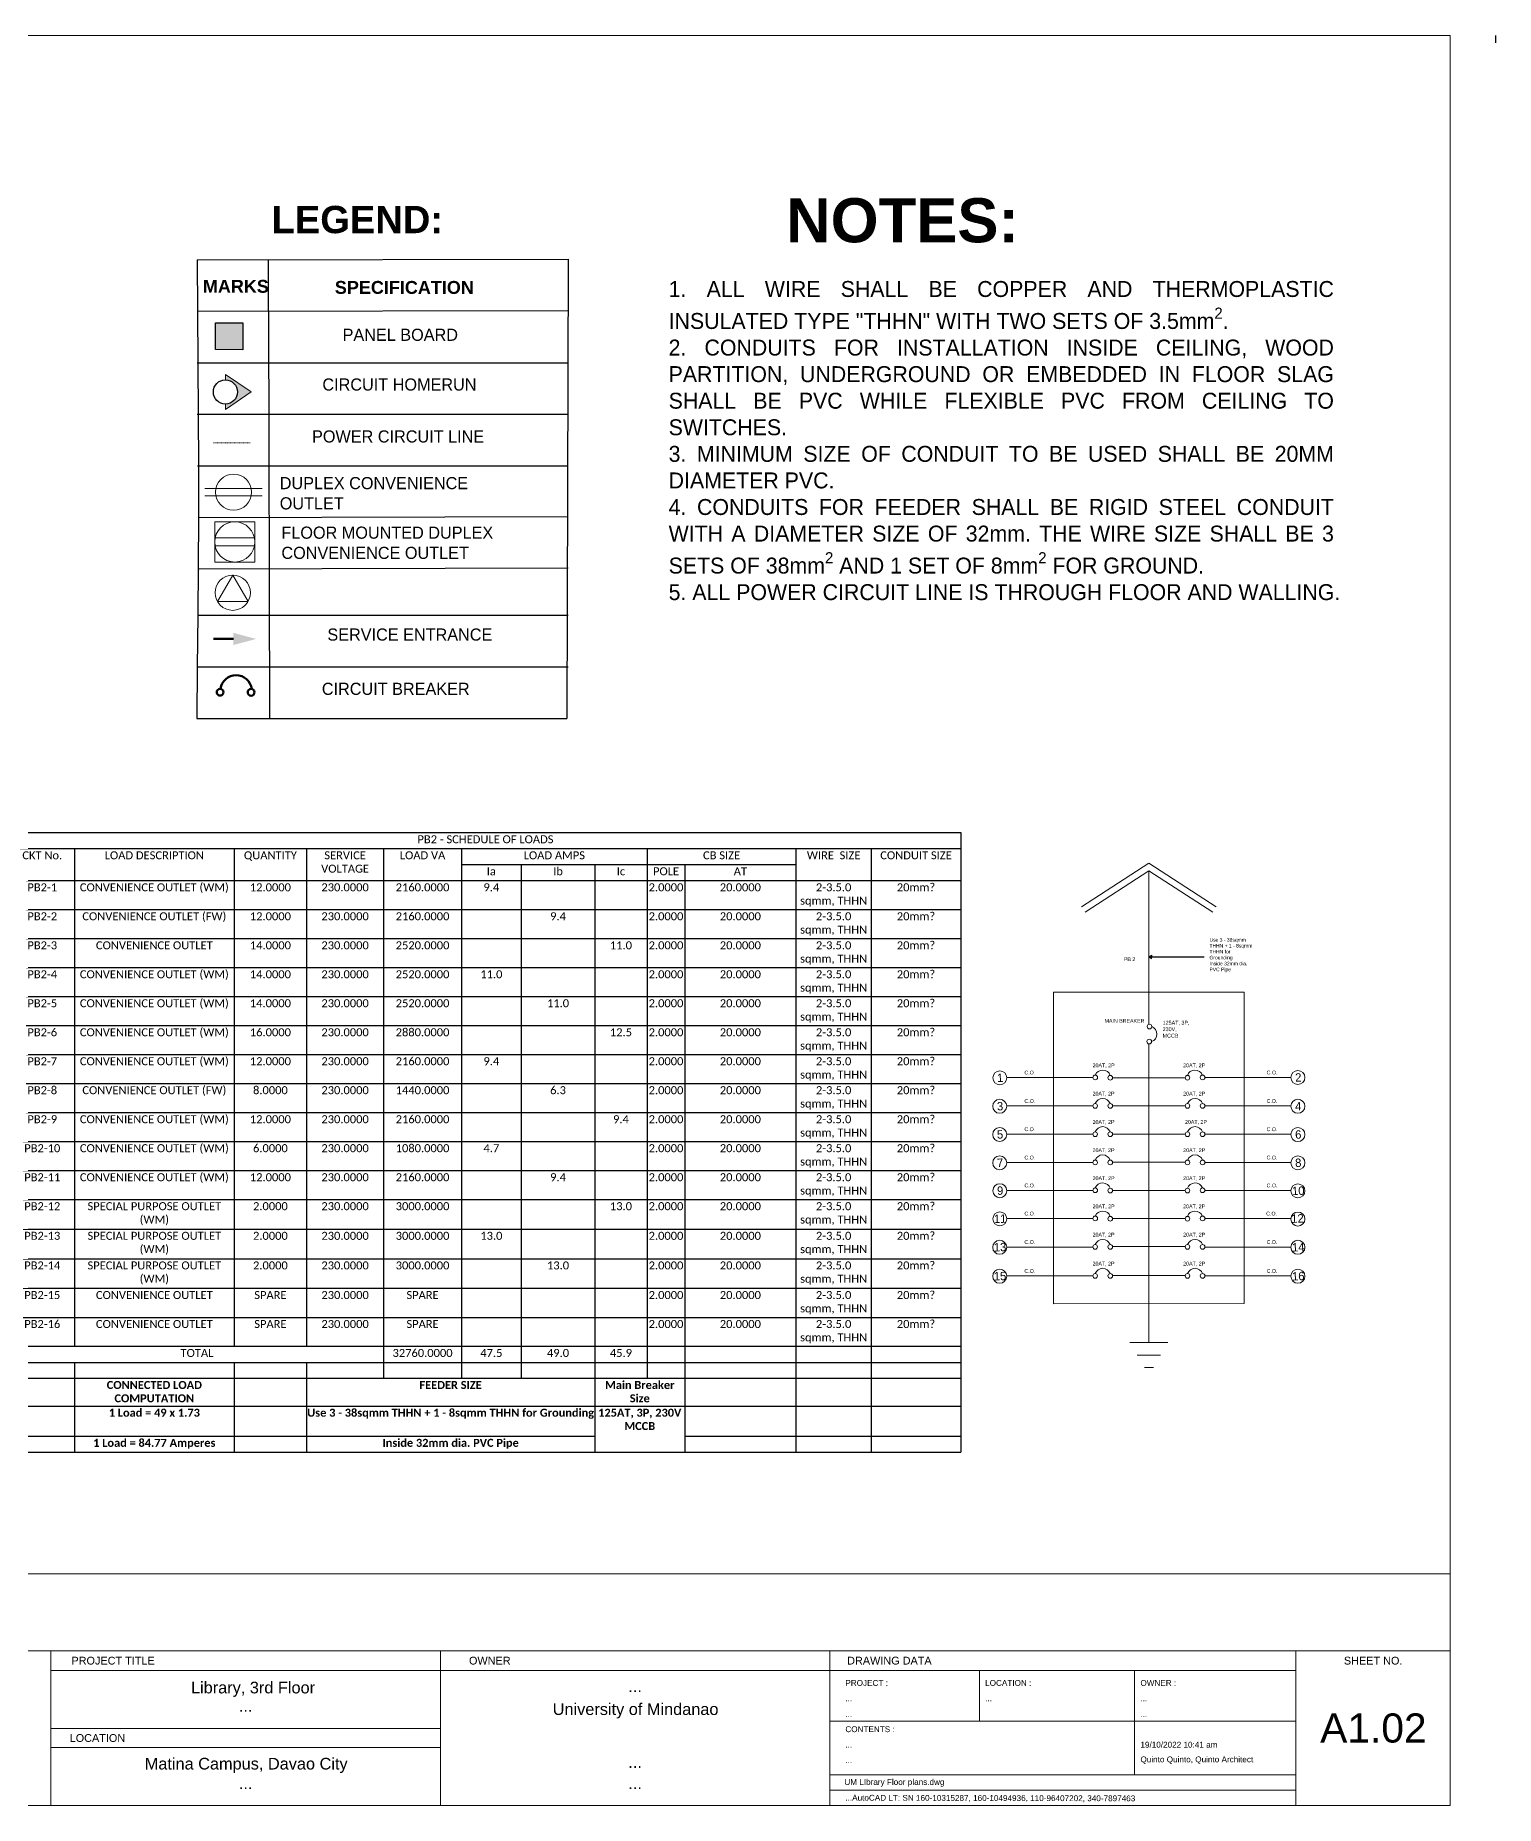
# Model space of a CAD drawing. Header units: inches. Extents: x -2 to 2474, y 1 to 287.
# Drawn here: x 713.9 to 939.7, y 1.3 to 275.1 of the extents above; entities that cross this region are included whole.
import ezdxf

# ---------------------------------------------------------------- set-up
doc = ezdxf.new("R2010")
doc.units = ezdxf.units.IN
doc.header["$MEASUREMENT"] = 0
doc.linetypes.add('AI9-LType1', pattern=[0.879429, 0.586286, -0.293143])
doc.linetypes.add('HIDDEN2', pattern=[4.7625, 3.175, -1.5875])
for name, color, linetype in [('ACU', 6, 'Continuous'), ('OUTLETS', 4, 'Continuous'), ('PDF3_Text', 7, 'Continuous'), ('PDF_0', 7, 'Continuous'), ('PDF_BORDER', 7, 'Continuous'), ('PDF_Text', 7, 'Continuous'), ('POWER LINE', 1, 'Continuous')]:
    doc.layers.add(name, color=color, linetype=linetype)
doc.layers.add('DLX_LUM', color=7, linetype='Continuous', true_color=0xffd400)
doc.styles.add('PDF Arial', font='arial.ttf')
doc.styles.add('PDF ArialMT', font='arial.ttf')
doc.styles.add('PDF Swis721 BdOul BT', font='swissbo.ttf')

# ---------------------------------------------------------------- blocks, each defined once
blk = doc.blocks.new('*T37')
at = {"color": 0, "linetype": 'ByBlock', "lineweight": -2, "transparency": 16777216}
for p, q in [((0, 0), (147, 0)), ((0, 0), (0, -95.84)), ((147, 0), (147, -95.84)), ((0, -2.47), (147, -2.47)), ((9.93, -2.47), (9.93, -79.45)), ((34.65, -2.47), (34.65, -79.45)), ((45.82, -2.47), (45.82, -79.45)), ((57.75, -2.47), (57.75, -84.4)), ((69.78, -2.47), (69.78, -84.4)), ((98.51, -2.47), (98.51, -84.4)), ((121.52, -2.47), (121.52, -95.84)), ((133.16, -2.47), (133.16, -95.84)), ((69.78, -4.95), (121.52, -4.95)), ((79.04, -4.95), (79.04, -84.4)), ((90.4, -4.95), (90.4, -95.84)), ((104.33, -4.95), (104.33, -95.84)), ((0, -7.42), (147, -7.42)), ((0, -11.91), (147, -11.91)), ((0, -16.39), (147, -16.39)), ((0, -20.88), (147, -20.88)), ((0, -25.36), (147, -25.36)), ((0, -29.84), (147, -29.84)), ((0, -34.33), (147, -34.33)), ((0, -38.81), (147, -38.81)), ((0, -43.3), (147, -43.3)), ((0, -47.78), (147, -47.78)), ((0, -52.26), (147, -52.26)), ((0, -56.75), (147, -56.75)), ((0, -61.33), (147, -61.33)), ((0, -65.9), (147, -65.9)), ((0, -70.48), (147, -70.48)), ((0, -74.97), (147, -74.97)), ((0, -79.45), (147, -79.45)), ((0, -81.93), (147, -81.93)), ((9.93, -81.93), (9.93, -95.84)), ((34.65, -81.93), (34.65, -95.84)), ((45.82, -81.93), (45.82, -95.84)), ((0, -84.4), (147, -84.4)), ((0, -88.69), (147, -88.69)), ((0, -93.34), (90.4, -93.34)), ((104.33, -93.34), (147, -93.34)), ((0, -95.84), (147, -95.84))]:
    blk.add_line(p, q, dxfattribs=at)
at = {"color": 0, "transparency": 16777216, "char_height": 1.2375, "attachment_point": 2}
for s, insert, width in [('{\\fCalibri|b0|i0|c0;\\c0;PB2 - SCHEDULE OF LOADS', (73.5, -0.41), 146.1797), ('{\\fCalibri|b0|i0|c0;\\c0;CKT No.', (4.96, -2.89), 9.1016), ('{\\fCalibri|b0|i0|c0;\\c0;LOAD DESCRIPTION', (22.29, -2.89), 23.9018), ('{\\fCalibri|b0|i0|c0;\\c0;QUANTITY', (40.24, -2.89), 10.3429), ('{\\fCalibri|b0|i0|c0;\\c0;SERVICE VOLTAGE', (51.79, -2.89), 11.1068), ('{\\fCalibri|b0|i0|c0;\\c0;LOAD VA', (63.77, -2.89), 11.2023), ('{\\fCalibri|b0|i0|c0;\\c0;Ia', (74.41, -5.36), 8.4332), ('{\\fCalibri|b0|i0|c0;\\c0;LOAD AMPS', (84.15, -2.89), 27.9045), ('{\\fCalibri|b0|i0|c0;\\c0;Ib', (84.72, -5.36), 10.5339), ('{\\fCalibri|b0|i0|c0;\\c0;Ic', (94.45, -5.36), 7.2874), ('{\\fCalibri|b0|i0|c0;\\c0;POLE ', (101.42, -5.36), 4.9958), ('{\\fCalibri|b0|i0|c0;\\c0;CB SIZE', (110.01, -2.89), 22.1831), ('{\\fCalibri|b0|i0|c0;\\c0;AT', (112.92, -5.36), 16.3623), ('{\\fCalibri|b0|i0|c0;\\c0;WIRE  SIZE', (127.34, -2.89), 10.8203), ('{\\fCalibri|b0|i0|c0;\\c0;CONDUIT SIZE', (140.08, -2.89), 13.0165), ('{\\fCalibri|b0|i0|c0;\\c0;PB2-1', (4.96, -7.84), 9.1016), ('{\\fCalibri|b0|i0|c0;\\c0;CONVENIENCE OUTLET (WM)', (22.29, -7.84), 23.9018), ('{\\fCalibri|b0|i0|c0;\\c0;12.0000', (40.24, -7.84), 10.3429), ('{\\fCalibri|b0|i0|c0;\\c0;230.0000', (51.79, -7.84), 11.1068), ('{\\fCalibri|b0|i0|c0;\\c0;2160.0000', (63.77, -7.84), 11.2023), ('{\\fCalibri|b0|i0|c0;\\c0;9.4', (74.41, -7.84), 8.4332), ('{\\fCalibri|b0|i0|c0;\\c0;', (84.72, -7.84), 10.5339), ('{\\fCalibri|b0|i0|c0;\\c0;', (94.45, -7.84), 7.2874), ('{\\fCalibri|b0|i0|c0;\\c0;2.0000', (101.42, -7.84), 4.9958), ('{\\fCalibri|b0|i0|c0;\\c0;20.0000', (112.92, -7.84), 16.3623), ('{\\fCalibri|b0|i0|c0;\\c0;2-3.5.0 sqmm, THHN ', (127.34, -7.84), 10.8203), ('{\\fCalibri|b0|i0|c0;\\c0;20mm?', (140.08, -7.84), 13.0165), ('{\\fCalibri|b0|i0|c0;\\c0;PB2-2', (4.96, -12.32), 9.1016), ('{\\fCalibri|b0|i0|c0;\\c0;CONVENIENCE OUTLET (FW)', (22.29, -12.32), 23.9018), ('{\\fCalibri|b0|i0|c0;\\c0;12.0000', (40.24, -12.32), 10.3429), ('{\\fCalibri|b0|i0|c0;\\c0;230.0000', (51.79, -12.32), 11.1068), ('{\\fCalibri|b0|i0|c0;\\c0;2160.0000', (63.77, -12.32), 11.2023), ('{\\fCalibri|b0|i0|c0;\\c0;9.4', (84.72, -12.32), 10.5339), ('{\\fCalibri|b0|i0|c0;\\c0;', (94.45, -12.32), 7.2874), ('{\\fCalibri|b0|i0|c0;\\c0;2.0000', (101.42, -12.32), 4.9958), ('{\\fCalibri|b0|i0|c0;\\c0;20.0000', (112.92, -12.32), 16.3623), ('{\\fCalibri|b0|i0|c0;\\c0;2-3.5.0 sqmm, THHN ', (127.34, -12.32), 10.8203), ('{\\fCalibri|b0|i0|c0;\\c0;20mm?', (140.08, -12.32), 13.0165), ('{\\fCalibri|b0|i0|c0;\\c0;PB2-3', (4.96, -16.81), 9.1016), ('{\\fCalibri|b0|i0|c0;\\c0;CONVENIENCE OUTLET ', (22.29, -16.81), 23.9018), ('{\\fCalibri|b0|i0|c0;\\c0;14.0000', (40.24, -16.81), 10.3429), ('{\\fCalibri|b0|i0|c0;\\c0;230.0000', (51.79, -16.81), 11.1068), ('{\\fCalibri|b0|i0|c0;\\c0;2520.0000', (63.77, -16.81), 11.2023), ('{\\fCalibri|b0|i0|c0;\\c0;', (84.72, -16.81), 10.5339), ('{\\fCalibri|b0|i0|c0;\\c0;11.0', (94.45, -16.81), 7.2874), ('{\\fCalibri|b0|i0|c0;\\c0;2.0000', (101.42, -16.81), 4.9958), ('{\\fCalibri|b0|i0|c0;\\c0;20.0000', (112.92, -16.81), 16.3623), ('{\\fCalibri|b0|i0|c0;\\c0;2-3.5.0 sqmm, THHN ', (127.34, -16.81), 10.8203), ('{\\fCalibri|b0|i0|c0;\\c0;20mm?', (140.08, -16.81), 13.0165), ('{\\fCalibri|b0|i0|c0;\\c0;PB2-4', (4.96, -21.29), 9.1016), ('{\\fCalibri|b0|i0|c0;\\c0;CONVENIENCE OUTLET (WM)', (22.29, -21.29), 23.9018), ('{\\fCalibri|b0|i0|c0;\\c0;14.0000', (40.24, -21.29), 10.3429), ('{\\fCalibri|b0|i0|c0;\\c0;230.0000', (51.79, -21.29), 11.1068), ('{\\fCalibri|b0|i0|c0;\\c0;2520.0000', (63.77, -21.29), 11.2023), ('{\\fCalibri|b0|i0|c0;\\c0;11.0', (74.41, -21.29), 8.4332), ('{\\fCalibri|b0|i0|c0;\\c0;', (84.72, -21.29), 10.5339), ('{\\fCalibri|b0|i0|c0;\\c0;', (94.45, -21.29), 7.2874), ('{\\fCalibri|b0|i0|c0;\\c0;2.0000', (101.42, -21.29), 4.9958), ('{\\fCalibri|b0|i0|c0;\\c0;20.0000', (112.92, -21.29), 16.3623), ('{\\fCalibri|b0|i0|c0;\\c0;2-3.5.0 sqmm, THHN ', (127.34, -21.29), 10.8203), ('{\\fCalibri|b0|i0|c0;\\c0;20mm?', (140.08, -21.29), 13.0165), ('{\\fCalibri|b0|i0|c0;\\c0;PB2-5', (4.96, -25.77), 9.1016), ('{\\fCalibri|b0|i0|c0;\\c0;CONVENIENCE OUTLET (WM)', (22.29, -25.77), 23.9018), ('{\\fCalibri|b0|i0|c0;\\c0;14.0000', (40.24, -25.77), 10.3429), ('{\\fCalibri|b0|i0|c0;\\c0;230.0000', (51.79, -25.77), 11.1068), ('{\\fCalibri|b0|i0|c0;\\c0;2520.0000', (63.77, -25.77), 11.2023), ('{\\fCalibri|b0|i0|c0;\\c0;11.0', (84.72, -25.77), 10.5339), ('{\\fCalibri|b0|i0|c0;\\c0;', (94.45, -25.77), 7.2874), ('{\\fCalibri|b0|i0|c0;\\c0;2.0000', (101.42, -25.77), 4.9958), ('{\\fCalibri|b0|i0|c0;\\c0;20.0000', (112.92, -25.77), 16.3623), ('{\\fCalibri|b0|i0|c0;\\c0;2-3.5.0 sqmm, THHN ', (127.34, -25.77), 10.8203), ('{\\fCalibri|b0|i0|c0;\\c0;20mm?', (140.08, -25.77), 13.0165), ('{\\fCalibri|b0|i0|c0;\\c0;CONVENIENCE OUTLET (WM)', (22.29, -30.26), 23.9018), ('{\\fCalibri|b0|i0|c0;\\c0;PB2-6', (4.96, -30.26), 9.1016), ('{\\fCalibri|b0|i0|c0;\\c0;16.0000', (40.24, -30.26), 10.3429), ('{\\fCalibri|b0|i0|c0;\\c0;230.0000', (51.79, -30.26), 11.1068), ('{\\fCalibri|b0|i0|c0;\\c0;2880.0000', (63.77, -30.26), 11.2023), ('{\\fCalibri|b0|i0|c0;\\c0;', (74.41, -30.26), 8.4332), ('{\\fCalibri|b0|i0|c0;\\c0;12.5', (94.45, -30.26), 7.2874), ('{\\fCalibri|b0|i0|c0;\\c0;2.0000', (101.42, -30.26), 4.9958), ('{\\fCalibri|b0|i0|c0;\\c0;20.0000', (112.92, -30.26), 16.3623), ('{\\fCalibri|b0|i0|c0;\\c0;2-3.5.0 sqmm, THHN ', (127.34, -30.26), 10.8203), ('{\\fCalibri|b0|i0|c0;\\c0;20mm?', (140.08, -30.26), 13.0165), ('{\\fCalibri|b0|i0|c0;\\c0;PB2-7', (4.96, -34.74), 9.1016), ('{\\fCalibri|b0|i0|c0;\\c0;CONVENIENCE OUTLET (WM)', (22.29, -34.74), 23.9018), ('{\\fCalibri|b0|i0|c0;\\c0;12.0000', (40.24, -34.74), 10.3429), ('{\\fCalibri|b0|i0|c0;\\c0;230.0000', (51.79, -34.74), 11.1068), ('{\\fCalibri|b0|i0|c0;\\c0;2160.0000', (63.77, -34.74), 11.2023), ('{\\fCalibri|b0|i0|c0;\\c0;9.4', (74.41, -34.74), 8.4332), ('{\\fCalibri|b0|i0|c0;\\c0;', (94.45, -34.74), 7.2874), ('{\\fCalibri|b0|i0|c0;\\c0;2.0000', (101.42, -34.74), 4.9958), ('{\\fCalibri|b0|i0|c0;\\c0;20.0000', (112.92, -34.74), 16.3623), ('{\\fCalibri|b0|i0|c0;\\c0;2-3.5.0 sqmm, THHN ', (127.34, -34.74), 10.8203), ('{\\fCalibri|b0|i0|c0;\\c0;20mm?', (140.08, -34.74), 13.0165), ('{\\fCalibri|b0|i0|c0;\\c0;PB2-8', (4.96, -39.22), 9.1016), ('{\\fCalibri|b0|i0|c0;\\c0;CONVENIENCE OUTLET (FW)', (22.29, -39.22), 23.9018), ('{\\fCalibri|b0|i0|c0;\\c0;8.0000', (40.24, -39.22), 10.3429), ('{\\fCalibri|b0|i0|c0;\\c0;230.0000', (51.79, -39.22), 11.1068), ('{\\fCalibri|b0|i0|c0;\\c0;1440.0000', (63.77, -39.22), 11.2023), ('{\\fCalibri|b0|i0|c0;\\c0;', (74.41, -39.22), 8.4332), ('{\\fCalibri|b0|i0|c0;\\c0;6.3', (84.72, -39.22), 10.5339), ('{\\fCalibri|b0|i0|c0;\\c0;', (94.45, -39.22), 7.2874), ('{\\fCalibri|b0|i0|c0;\\c0;2.0000', (101.42, -39.22), 4.9958), ('{\\fCalibri|b0|i0|c0;\\c0;20.0000', (112.92, -39.22), 16.3623), ('{\\fCalibri|b0|i0|c0;\\c0;2-3.5.0 sqmm, THHN ', (127.34, -39.22), 10.8203), ('{\\fCalibri|b0|i0|c0;\\c0;20mm?', (140.08, -39.22), 13.0165), ('{\\fCalibri|b0|i0|c0;\\c0;PB2-9', (4.96, -43.71), 9.1016), ('{\\fCalibri|b0|i0|c0;\\c0;CONVENIENCE OUTLET (WM)', (22.29, -43.71), 23.9018), ('{\\fCalibri|b0|i0|c0;\\c0;12.0000', (40.24, -43.71), 10.3429), ('{\\fCalibri|b0|i0|c0;\\c0;230.0000', (51.79, -43.71), 11.1068), ('{\\fCalibri|b0|i0|c0;\\c0;2160.0000', (63.77, -43.71), 11.2023), ('{\\fCalibri|b0|i0|c0;\\c0;', (74.41, -43.71), 8.4332), ('{\\fCalibri|b0|i0|c0;\\c0;9.4', (94.45, -43.71), 7.2874), ('{\\fCalibri|b0|i0|c0;\\c0;2.0000', (101.42, -43.71), 4.9958), ('{\\fCalibri|b0|i0|c0;\\c0;20.0000', (112.92, -43.71), 16.3623), ('{\\fCalibri|b0|i0|c0;\\c0;2-3.5.0 sqmm, THHN ', (127.34, -43.71), 10.8203), ('{\\fCalibri|b0|i0|c0;\\c0;20mm?', (140.08, -43.71), 13.0165), ('{\\fCalibri|b0|i0|c0;\\c0;PB2-10', (4.96, -48.19), 9.1016), ('{\\fCalibri|b0|i0|c0;\\c0;CONVENIENCE OUTLET (WM)', (22.29, -48.19), 23.9018), ('{\\fCalibri|b0|i0|c0;\\c0;6.0000', (40.24, -48.19), 10.3429), ('{\\fCalibri|b0|i0|c0;\\c0;230.0000', (51.79, -48.19), 11.1068), ('{\\fCalibri|b0|i0|c0;\\c0;1080.0000', (63.77, -48.19), 11.2023), ('{\\fCalibri|b0|i0|c0;\\c0;4.7', (74.41, -48.19), 8.4332), ('{\\fCalibri|b0|i0|c0;\\c0;', (94.45, -48.19), 7.2874), ('{\\fCalibri|b0|i0|c0;\\c0;2.0000', (101.42, -48.19), 4.9958), ('{\\fCalibri|b0|i0|c0;\\c0;20.0000', (112.92, -48.19), 16.3623), ('{\\fCalibri|b0|i0|c0;\\c0;2-3.5.0 sqmm, THHN ', (127.34, -48.19), 10.8203), ('{\\fCalibri|b0|i0|c0;\\c0;20mm?', (140.08, -48.19), 13.0165), ('{\\fCalibri|b0|i0|c0;\\c0;PB2-11', (4.96, -52.68), 9.1016), ('{\\fCalibri|b0|i0|c0;\\c0;CONVENIENCE OUTLET (WM)', (22.29, -52.68), 23.9018), ('{\\fCalibri|b0|i0|c0;\\c0;12.0000', (40.24, -52.68), 10.3429), ('{\\fCalibri|b0|i0|c0;\\c0;230.0000', (51.79, -52.68), 11.1068), ('{\\fCalibri|b0|i0|c0;\\c0;2160.0000', (63.77, -52.68), 11.2023), ('{\\fCalibri|b0|i0|c0;\\c0;', (74.41, -52.68), 8.4332), ('{\\fCalibri|b0|i0|c0;\\c0;9.4', (84.72, -52.68), 10.5339), ('{\\fCalibri|b0|i0|c0;\\c0;', (94.45, -52.68), 7.2874), ('{\\fCalibri|b0|i0|c0;\\c0;2.0000', (101.42, -52.68), 4.9958), ('{\\fCalibri|b0|i0|c0;\\c0;20.0000', (112.92, -52.68), 16.3623), ('{\\fCalibri|b0|i0|c0;\\c0;2-3.5.0 sqmm, THHN ', (127.34, -52.68), 10.8203), ('{\\fCalibri|b0|i0|c0;\\c0;20mm?', (140.08, -52.68), 13.0165), ('{\\fCalibri|b0|i0|c0;\\c0;PB2-12', (4.96, -57.16), 9.1016), ('{\\fCalibri|b0|i0|c0;\\c0;SPECIAL PURPOSE OUTLET (WM)', (22.29, -57.16), 23.9018), ('{\\fCalibri|b0|i0|c0;\\c0;2.0000', (40.24, -57.16), 10.3429), ('{\\fCalibri|b0|i0|c0;\\c0;230.0000', (51.79, -57.16), 11.1068), ('{\\fCalibri|b0|i0|c0;\\c0;3000.0000', (63.77, -57.16), 11.2023), ('{\\fCalibri|b0|i0|c0;\\c0;', (74.41, -57.16), 8.4332), ('{\\fCalibri|b0|i0|c0;\\c0;', (84.72, -57.16), 10.5339), ('{\\fCalibri|b0|i0|c0;\\c0;13.0', (94.45, -57.16), 7.2874), ('{\\fCalibri|b0|i0|c0;\\c0;2.0000', (101.42, -57.16), 4.9958), ('{\\fCalibri|b0|i0|c0;\\c0;20.0000', (112.92, -57.16), 16.3623), ('{\\fCalibri|b0|i0|c0;\\c0;2-3.5.0 sqmm, THHN ', (127.34, -57.16), 10.8203), ('{\\fCalibri|b0|i0|c0;\\c0;20mm?', (140.08, -57.16), 13.0165), ('{\\fCalibri|b0|i0|c0;\\c0;PB2-13', (4.96, -61.74), 9.1016), ('{\\fCalibri|b0|i0|c0;\\c0;SPECIAL PURPOSE OUTLET (WM)', (22.29, -61.74), 23.9018), ('{\\fCalibri|b0|i0|c0;\\c0;2.0000', (40.24, -61.74), 10.3429), ('{\\fCalibri|b0|i0|c0;\\c0;230.0000', (51.79, -61.74), 11.1068), ('{\\fCalibri|b0|i0|c0;\\c0;3000.0000', (63.77, -61.74), 11.2023), ('{\\fCalibri|b0|i0|c0;\\c0;13.0', (74.41, -61.74), 8.4332), ('{\\fCalibri|b0|i0|c0;\\c0;', (84.72, -61.74), 10.5339), ('{\\fCalibri|b0|i0|c0;\\c0;2.0000', (101.42, -61.74), 4.9958), ('{\\fCalibri|b0|i0|c0;\\c0;20.0000', (112.92, -61.74), 16.3623), ('{\\fCalibri|b0|i0|c0;\\c0;2-3.5.0 sqmm, THHN ', (127.34, -61.74), 10.8203), ('{\\fCalibri|b0|i0|c0;\\c0;20mm?', (140.08, -61.74), 13.0165), ('{\\fCalibri|b0|i0|c0;\\c0;PB2-14', (4.96, -66.32), 9.1016), ('{\\fCalibri|b0|i0|c0;\\c0;SPECIAL PURPOSE OUTLET (WM)', (22.29, -66.32), 23.9018), ('{\\fCalibri|b0|i0|c0;\\c0;2.0000', (40.24, -66.32), 10.3429), ('{\\fCalibri|b0|i0|c0;\\c0;230.0000', (51.79, -66.32), 11.1068), ('{\\fCalibri|b0|i0|c0;\\c0;3000.0000', (63.77, -66.32), 11.2023), ('{\\fCalibri|b0|i0|c0;\\c0;', (74.41, -66.32), 8.4332), ('{\\fCalibri|b0|i0|c0;\\c0;13.0', (84.72, -66.32), 10.5339), ('{\\fCalibri|b0|i0|c0;\\c0;2.0000', (101.42, -66.32), 4.9958), ('{\\fCalibri|b0|i0|c0;\\c0;20.0000', (112.92, -66.32), 16.3623), ('{\\fCalibri|b0|i0|c0;\\c0;2-3.5.0 sqmm, THHN ', (127.34, -66.32), 10.8203), ('{\\fCalibri|b0|i0|c0;\\c0;20mm?', (140.08, -66.32), 13.0165), ('{\\fCalibri|b0|i0|c0;\\c0;PB2-15', (4.96, -70.9), 9.1016), ('{\\fCalibri|b0|i0|c0;\\c0;CONVENIENCE OUTLET', (22.29, -70.9), 23.9018), ('{\\fCalibri|b0|i0|c0;\\c0;SPARE', (40.24, -70.9), 10.3429), ('{\\fCalibri|b0|i0|c0;\\c0;230.0000', (51.79, -70.9), 11.1068), ('{\\fCalibri|b0|i0|c0;\\c0;SPARE', (63.77, -70.9), 11.2023), ('{\\fCalibri|b0|i0|c0;\\c0;', (74.41, -70.9), 8.4332), ('{\\fCalibri|b0|i0|c0;\\c0;', (84.72, -70.9), 10.5339), ('{\\fCalibri|b0|i0|c0;\\c0;', (94.45, -70.9), 7.2874), ('{\\fCalibri|b0|i0|c0;\\c0;2.0000', (101.42, -70.9), 4.9958), ('{\\fCalibri|b0|i0|c0;\\c0;20.0000', (112.92, -70.9), 16.3623), ('{\\fCalibri|b0|i0|c0;\\c0;2-3.5.0 sqmm, THHN ', (127.34, -70.9), 10.8203), ('{\\fCalibri|b0|i0|c0;\\c0;20mm?', (140.08, -70.9), 13.0165), ('{\\fCalibri|b0|i0|c0;\\c0;PB2-16', (4.96, -75.38), 9.1016), ('{\\fCalibri|b0|i0|c0;\\c0;CONVENIENCE OUTLET', (22.29, -75.38), 23.9018), ('{\\fCalibri|b0|i0|c0;\\c0;SPARE', (40.24, -75.38), 10.3429), ('{\\fCalibri|b0|i0|c0;\\c0;230.0000', (51.79, -75.38), 11.1068), ('{\\fCalibri|b0|i0|c0;\\c0;SPARE', (63.77, -75.38), 11.2023), ('{\\fCalibri|b0|i0|c0;\\c0;', (74.41, -75.38), 8.4332), ('{\\fCalibri|b0|i0|c0;\\c0;', (84.72, -75.38), 10.5339), ('{\\fCalibri|b0|i0|c0;\\c0;', (94.45, -75.38), 7.2874), ('{\\fCalibri|b0|i0|c0;\\c0;2.0000', (101.42, -75.38), 4.9958), ('{\\fCalibri|b0|i0|c0;\\c0;20.0000', (112.92, -75.38), 16.3623), ('{\\fCalibri|b0|i0|c0;\\c0;2-3.5.0 sqmm, THHN ', (127.34, -75.38), 10.8203), ('{\\fCalibri|b0|i0|c0;\\c0;20mm?', (140.08, -75.38), 13.0165), ('{\\fCalibri|b0|i0|c0;\\c0;TOTAL', (28.88, -79.86), 56.9281), ('{\\fCalibri|b0|i0|c0;\\c0;32760.0000', (63.77, -79.86), 11.2023), ('{\\fCalibri|b0|i0|c0;\\c0;47.5', (74.41, -79.86), 8.4332), ('{\\fCalibri|b0|i0|c0;\\c0;49.0', (84.72, -79.86), 10.5339), ('{\\fCalibri|b0|i0|c0;\\c0;45.9', (94.45, -79.86), 7.2874), ('{\\fCalibri|b1|i0|c0;\\c0;', (4.96, -84.81), 9.1016), ('{\\fCalibri|b1|i0|c0;\\c0;CONNECTED LOAD COMPUTATION', (22.29, -84.81), 23.9018), ('{\\fCalibri|b1|i0|c0;\\c0;', (40.24, -84.81), 10.3429), ('{\\fCalibri|b1|i0|c0;\\c0;FEEDER SIZE', (68.11, -84.81), 43.7512), ('{\\fCalibri|b1|i0|c0;\\c0;Main Breaker Size', (97.36, -84.81), 13.1082), ('{\\fCalibri|b1|i0|c0;\\c0;', (112.92, -84.81), 16.3623), ('{\\fCalibri|b1|i0|c0;\\c0;', (127.34, -84.81), 10.8203), ('{\\fCalibri|b1|i0|c0;\\c0;', (140.08, -84.81), 13.0165), ('{\\fCalibri|b1|i0|c0;\\c0;', (4.96, -89.1), 9.1016), ('{\\fCalibri|b1|i0|c0;\\c0;1 Load = 49 x 1.73', (22.29, -89.1), 23.9018), ('{\\fCalibri|b1|i0|c0;\\c0;', (40.24, -89.1), 10.3429), ('{\\fCalibri|b1|i0|c0;\\c0;Use 3 - 38sqmm THHN + 1 - 8sqmm THHN for Grounding', (68.11, -89.1), 43.7512), ('{\\fCalibri|b1|i0|c0;\\c0;125AT, 3P, 230V MCCB', (97.36, -89.1), 13.1082), ('{\\fCalibri|b1|i0|c0;\\c0;', (112.92, -89.1), 16.3623), ('{\\fCalibri|b1|i0|c0;\\c0;', (127.34, -89.1), 10.8203), ('{\\fCalibri|b1|i0|c0;\\c0;', (140.08, -89.1), 13.0165), ('{\\fCalibri|b1|i0|c0;\\c0;', (4.96, -93.76), 9.1016), ('{\\fCalibri|b1|i0|c0;\\c0;1 Load = 84.77 Amperes', (22.29, -93.76), 23.9018), ('{\\fCalibri|b1|i0|c0;\\c0;', (40.24, -93.76), 10.3429), ('{\\fCalibri|b1|i0|c0;\\c0;Inside 32mm dia. PVC Pipe', (68.11, -93.76), 43.7512), ('{\\fCalibri|b1|i0|c0;\\c0;', (112.92, -93.76), 16.3623), ('{\\fCalibri|b1|i0|c0;\\c0;', (127.34, -93.76), 10.8203), ('{\\fCalibri|b1|i0|c0;\\c0;', (140.08, -93.76), 13.0165)]:
    blk.add_mtext(s, dxfattribs=dict(at, insert=insert, width=width))

msp = doc.modelspace()

# ---------------------------------------------------------------- hatches: boundary and pattern name
at = {"transparency": 33554687}
h = msp.add_hatch(color=256, dxfattribs=at)
h.set_gradient(color1=(255, 255, 255))
h.paths.add_polyline_path([(745.97238, 226.48913), (745.97238, 230.69035), (741.77116, 226.48913)])
h = msp.add_hatch(color=256)
h.set_gradient(color2=(0, 0, 0))
h.paths.add_polyline_path([(745.97238, 230.69035), (741.77116, 230.69035), (741.77116, 226.48913)])
at = {"linetype": 'ByBlock', "lineweight": 80, "ltscale": 0.05}
h = msp.add_hatch(color=256, dxfattribs=at)
h.dxf.hatch_style = 1
h.paths.add_polyline_path([(744.54726, 182.70503), (744.54726, 180.82917), (748.06449, 181.76369)])
at = {"layer": 'POWER LINE', "linetype": 'ByBlock', "lineweight": 20, "ltscale": 0.05}
h = msp.add_hatch(color=1, dxfattribs=at)
h.dxf.hatch_style = 1
h.paths.add_polyline_path([(743.29709, 218.10062), (743.29709, 217.24802), (747.28959, 219.96161), (743.29709, 222.6752), (743.29709, 221.8226, -0.414213562), (745.15809, 219.96161, -0.414213562)])
at = {"layer": 'POWER LINE', "ltscale": 0.05}
h = msp.add_hatch(color=1, dxfattribs=at)
h.dxf.hatch_style = 1
h.paths.add_polyline_path([(743.29709, 222.6752), (743.29709, 221.8226, -0.414213562), (745.15809, 219.96161, -0.414213562), (743.29709, 218.10062), (743.29709, 217.24802), (747.28959, 219.96161)])

# ---------------------------------------------------------------- linework, layer by layer
at = {"linetype": 'HIDDEN2'}
msp.add_line((939.73092, 275.11011), (939.73092, 273.94251), dxfattribs=at)
for p, q in [((738.9135, 240.40887), (796.29774, 240.52255)), ((738.9135, 240.40887), (739.1658, 208.53665)), ((749.98027, 232.44079), (749.96236, 240.43363)), ((796.29774, 240.52255), (796.12373, 169.48522)), ((738.9135, 232.44079), (796.29774, 232.58817)), ((741.77839, 226.51227), (741.77839, 230.65803)), ((741.77839, 230.65803), (745.97754, 230.65803)), ((745.97754, 230.65803), (745.97754, 226.46171)), ((749.98027, 232.44079), (750.14534, 169.48522)), ((745.97754, 226.46171), (741.77839, 226.51227)), ((738.93496, 224.47275), (796.29774, 224.47275)), ((738.95641, 216.5047), (796.29774, 216.5047)), ((738.97787, 208.53665), (796.29774, 208.53665)), ((739.1658, 208.53665), (739.1658, 200.56903)), ((739.1658, 200.56903), (739.02079, 185.42131)), ((739.1658, 200.56903), (796.29774, 200.71576)), ((739.22397, 192.62085), (796.31815, 192.76747)), ((739.02079, 185.42131), (738.94451, 177.45327)), ((739.02079, 185.42131), (796.29774, 185.42131)), ((738.94451, 177.45327), (738.86823, 169.48522)), ((739.04225, 177.45327), (796.29774, 177.45327)), ((738.86823, 169.48522), (796.12373, 169.48522)), ((886.18996, 132.58818), (886.52692, 132.84967)), ((886.18996, 132.58818), (886.52692, 132.3267)), ((886.52692, 132.84967), (886.52692, 132.58818)), ((886.52692, 132.58818), (894.68633, 132.58818)), ((886.52692, 132.3267), (886.52692, 132.58818))]:
    msp.add_line(p, q)
at = {"linetype": 'ByBlock', "lineweight": 90, "ltscale": 0.05}
msp.add_line((741.48439, 181.7671), (744.54726, 181.7671), dxfattribs=at)
at = {"lineweight": 5}
for p, q in [((875.71293, 140.34483), (886.11325, 147.08886)), ((876.24723, 139.52085), (886.11325, 145.91841)), ((886.11325, 147.08886), (896.51358, 140.34483)), ((886.11325, 127.12661), (886.11325, 145.91841)), ((886.11325, 145.91841), (895.97927, 139.52085)), ((880.5017, 113.89678), (886.11325, 113.89678)), ((891.7248, 113.89678), (886.11325, 113.89678)), ((880.5017, 109.54353), (886.11325, 109.54353)), ((891.7248, 109.54353), (886.11325, 109.54353)), ((880.5017, 105.19028), (886.11325, 105.19028)), ((891.7248, 105.19028), (886.11325, 105.19028)), ((880.5017, 100.83703), (886.11325, 100.83703)), ((891.7248, 100.83703), (886.11325, 100.83703)), ((880.5017, 96.48379), (886.11325, 96.48379)), ((891.7248, 96.48379), (886.11325, 96.48379)), ((880.5017, 92.13054), (886.11325, 92.13054)), ((891.7248, 92.13054), (886.11325, 92.13054)), ((886.11325, 92.03437), (886.11325, 72.9588)), ((880.5017, 87.77729), (886.11325, 87.77729)), ((891.7248, 87.77729), (886.11325, 87.77729)), ((871.36223, 83.29559), (871.36223, 78.92744)), ((900.86427, 78.97988), (900.86427, 83.29559)), ((871.36223, 78.92744), (900.86427, 78.97988)), ((886.11325, 72.9588), (883.17081, 72.9588)), ((886.11325, 72.9588), (889.05569, 72.9588)), ((886.11325, 71.01431), (884.29346, 71.01431)), ((886.11325, 69.06982), (885.41611, 69.06982)), ((886.11325, 71.01431), (887.93304, 71.01431)), ((886.11325, 69.06982), (886.81039, 69.06982))]:
    msp.add_line(p, q, dxfattribs=at)
at = {"linetype": 'Continuous', "lineweight": 5}
for p, q in [((886.11325, 127.12661), (886.11325, 122.16289)), ((886.11325, 119.13502), (886.11325, 92.03437))]:
    msp.add_line(p, q, dxfattribs=at)
at = {"lineweight": 5}
for points in [[(871.36223, 83.29559), (871.36223, 127.12661), (900.86427, 127.12661), (900.86427, 83.29559)], [(891.72701, 83.29559), (880.49949, 83.29559)]]:
    msp.add_lwpolyline(points, dxfattribs=at)
at = {"linetype": 'Continuous', "lineweight": 5}
for points in [[(877.45646, 113.92577), (870.32122, 113.92577), (864.1364, 113.92577)], [(894.77004, 113.92577), (901.90528, 113.92577), (908.08093, 113.92577)], [(877.44564, 109.52739), (870.3104, 109.52739), (864.12558, 109.52739)], [(894.78086, 109.52739), (901.9161, 109.52739), (908.07939, 109.52739)], [(877.44564, 105.15799), (864.12558, 105.15799)], [(894.78086, 105.15799), (908.07987, 105.15799)], [(877.44564, 100.77784), (864.12558, 100.77784)], [(894.78086, 100.77784), (908.08011, 100.77784)], [(877.45646, 96.46979), (870.32122, 96.46979), (864.1364, 96.46979)], [(894.77004, 96.46979), (901.90528, 96.46979), (908.08093, 96.46979)], [(877.45646, 92.11657), (870.32122, 92.11657), (864.1364, 92.11657)], [(894.77004, 92.11657), (901.90528, 92.11657), (908.01227, 92.11657)], [(877.44564, 87.71818), (870.3104, 87.71818), (864.12558, 87.71818)], [(894.78086, 87.71818), (901.9161, 87.71818), (908.07939, 87.71818)], [(877.44564, 83.23648), (870.3104, 83.23648), (864.12558, 83.23648)], [(894.78086, 83.23648), (901.9161, 83.23648), (908.07939, 83.23648)]]:
    msp.add_lwpolyline(points, dxfattribs=at)
at = {"linetype": 'ByBlock', "lineweight": 80, "ltscale": 0.05}
for centre in [(742.48776, 173.52857), (747.27828, 173.51933)]:
    msp.add_circle(centre, 0.53194, dxfattribs=at)
at = {"linetype": 'Continuous', "lineweight": 5}
for centre in [(886.2107, 121.81579), (886.16645, 119.4916), (877.81699, 113.94103), (880.14117, 113.89678), (892.08533, 113.89678), (894.40951, 113.94103), (877.80617, 109.54353), (880.14153, 109.54353), (892.08497, 109.54353), (894.42033, 109.54353), (877.80617, 105.16338), (880.14153, 105.16338), (892.08497, 105.16338), (894.42033, 105.16338), (877.80617, 100.79398), (880.14153, 100.79398), (892.08497, 100.79398), (894.42033, 100.79398), (877.81699, 96.48504), (880.14117, 96.44079), (892.08533, 96.44079), (894.40951, 96.48504), (877.81699, 92.13183), (880.14117, 92.08757), (892.08533, 92.08757), (894.40951, 92.13183), (877.80617, 87.73433), (880.14153, 87.73433), (892.08497, 87.73433), (894.42033, 87.73433), (877.80617, 83.25262), (880.14153, 83.25262), (892.08497, 83.25262), (894.42033, 83.25262)]:
    msp.add_circle(centre, 0.36053, dxfattribs=at)
at = {"lineweight": 5}
for centre in [(909.16166, 113.92577), (863.05651, 113.8831), (863.04569, 109.48471), (909.15928, 109.48471), (863.04569, 105.11532), (909.15928, 105.10455), (863.04569, 100.73516), (909.16001, 100.73519), (863.05651, 96.42711), (909.15928, 96.39812), (863.05651, 92.07389), (909.15928, 92.0449), (863.04569, 87.6755), (909.15928, 87.6755), (863.04569, 83.1938), (909.15928, 83.1938)]:
    msp.add_circle(centre, 1.08073, dxfattribs=at)
at = {"linetype": 'ByBlock', "lineweight": 90, "ltscale": 0.05, "transparency": 33554687}
msp.add_arc((744.94903, 173.71215), 2.44483, 7.7791634, 172.0266777, dxfattribs=at)
at = {"linetype": 'Continuous', "lineweight": 5}
for centre, radius, start, end in [((886.11325, 120.65513), 1.24302, 289.7501892, 68.0683026), ((878.97765, 113.84358), 1.24302, 19.7501892, 158.0683026), ((893.24886, 113.84358), 1.24302, 21.9316974, 160.2498108), ((878.96846, 109.46818), 1.24303, 20.8470356, 159.1583819), ((893.25804, 109.46818), 1.24303, 20.8416181, 159.1529644), ((878.96846, 105.08802), 1.24303, 20.8470356, 159.1583819), ((893.25804, 105.08802), 1.24303, 20.8416181, 159.1529644), ((878.96846, 100.71863), 1.24303, 20.8470356, 159.1583819), ((893.25804, 100.71863), 1.24303, 20.8416181, 159.1529644), ((878.97765, 96.38759), 1.24302, 19.7501892, 158.0683026), ((893.24886, 96.38759), 1.24302, 21.9316974, 160.2498108), ((878.97765, 92.03437), 1.24302, 19.7501892, 158.0683026), ((893.24886, 92.03437), 1.24302, 21.9316974, 160.2498108), ((878.96846, 87.65897), 1.24303, 20.8470356, 159.1583819), ((893.25804, 87.65897), 1.24303, 20.8416181, 159.1529644), ((878.96846, 83.17727), 1.24303, 20.8470356, 159.1583819), ((893.25804, 83.17727), 1.24303, 20.8416181, 159.1529644)]:
    msp.add_arc(centre, radius, start, end, dxfattribs=at)
at = {"layer": 'ACU', "lineweight": 5}
msp.add_lwpolyline([(744.43757, 191.64093), (742.076, 187.55057), (746.79914, 187.55057)], close=True, dxfattribs=at)
msp.add_circle((744.43757, 188.91402), 2.7269, dxfattribs=at)
at = {"layer": 'DLX_LUM'}
msp.add_polyline3d([(745.53848, 177.07702, 0), (745.53848, 177.07702, 0)], dxfattribs=at)
msp.add_polyline3d([(745.53848, 177.07702, 0), (745.53848, 177.07702, 0)], dxfattribs=at)
at = {"layer": 'OUTLETS', "lineweight": 5}
for p, q in [((741.7622, 205.02966), (740.13916, 205.02966)), ((741.81875, 203.90993), (740.13916, 203.90993)), ((741.7622, 205.02966), (748.98388, 205.02966)), ((741.7622, 203.90993), (747.30428, 203.90993)), ((747.30428, 203.90993), (748.98388, 203.90993)), ((747.36084, 204.4698), (747.36084, 204.4698)), ((741.6458, 193.65504), (741.6458, 199.86911)), ((741.6458, 199.86911), (747.85987, 199.86911)), ((747.85987, 193.65504), (747.85987, 199.86911)), ((747.85987, 197.38348), (741.70857, 197.38348)), ((747.85987, 196.14067), (741.6458, 196.14067)), ((741.6458, 193.65504), (747.85987, 193.65504))]:
    msp.add_line(p, q, dxfattribs=at)
for centre, radius in [((744.56152, 204.4698), 2.79932), ((744.75283, 196.76208), 3.10703)]:
    msp.add_circle(centre, radius, dxfattribs=at)
at = {"layer": 'PDF_0', "lineweight": 9}
for points in [[(519.0416, 37.18333), (932.73092, 37.18333)], [(716.32329, 25.23697), (716.32329, 1.32463)], [(776.5455, 1.32463), (776.5455, 25.23697)], [(836.78733, 25.23697), (836.78733, 1.32463)], [(908.81859, 25.23697), (908.81859, 1.32463)], [(716.32329, 22.23567), (908.81859, 22.23567)], [(859.8954, 22.23567), (859.8954, 14.36951)], [(883.90582, 22.23567), (883.90582, 14.36951), (883.90582, 6.09141)], [(836.78733, 14.36951), (908.81859, 14.36951)], [(776.5455, 13.27099), (716.32329, 13.27099)], [(776.5455, 10.28931), (716.32329, 10.28931)], [(836.78733, 6.09141), (908.81859, 6.09141)], [(836.78733, 3.69821), (908.81859, 3.69821)]]:
    msp.add_lwpolyline(points, dxfattribs=at)
at = {"layer": 'PDF_BORDER', "lineweight": 9}
msp.add_lwpolyline([(932.73092, 1.32463), (519.0416, 1.32463), (519.0416, 275.11011), (932.73092, 275.11011)], close=True, dxfattribs=at)
msp.add_lwpolyline([(932.73092, 25.23697), (519.0416, 25.23697)], dxfattribs=at)
at = {"layer": 'POWER LINE', "color": 1, "linetype": 'ByBlock', "lineweight": 20, "ltscale": 0.05}
for p, q in [((743.29709, 221.8226), (743.29709, 222.6752)), ((747.28959, 219.96161), (743.29709, 222.6752)), ((747.28959, 219.96161), (743.29709, 217.24802)), ((743.29709, 218.10062), (743.29709, 217.24802))]:
    msp.add_line(p, q, dxfattribs=at)
at = {"layer": 'POWER LINE', "color": 1, "linetype": 'AI9-LType1', "lineweight": 20, "ltscale": 0.05}
msp.add_line((741.45064, 212.10341), (747.19459, 212.10341), dxfattribs=at)
at = {"layer": 'POWER LINE', "color": 1}
msp.add_circle((743.29709, 219.96161), 1.86099, dxfattribs=at)

# ---------------------------------------------------------------- block references
msp.add_blockref('*T37', (710.02048, 151.80941))

# ---------------------------------------------------------------- texts
at = {"linetype": 'ByBlock', "lineweight": 80, "ltscale": 0.05, "insert": (750.43352, 248.74299), "char_height": 4.2206842, "attachment_point": 1}
msp.add_mtext_dynamic_manual_height_columns('{\\fArial|b1|i0|c0|p34;LEGEND:}', width=191.2095094, gutter_width=29.31031, heights=[0], dxfattribs=at)
at = {"attachment_point": 1}
for s, width, gutter_width, heights, insert, char_height in [('\\pxt5;{\\fArial|b1|i0|c0|p34;MARKS}', 44.3417533, 55.33386, [9.12229], (739.81675, 237.30009), 1.9920189), ('\\pxt5;{\\fArial|b1|i0|c0|p34;SPECIFICATION}', 1010.414622, 39.55484, [107.12105], (760.23004, 237.13156), 1.9922223), ('PANEL BOARD', 22.6100072, 29.31031, [2.83478], (761.42544, 229.74677), 1.8758596), ('CIRCUIT HOMERUN', 66.6937572, 29.31031, [9.24479], (758.30281, 222.05652), 1.8758596), ('POWER CIRCUIT LINE', 66.6937572, 29.31031, [9.24479], (756.69827, 214.02075), 1.8758596), ('DUPLEX CONVENIENCE \\POUTLET', 66.6937572, 29.31031, [9.24479], (751.70639, 206.80468), 1.8758596), ('FLOOR MOUNTED DUPLEX \\PCONVENIENCE OUTLET', 66.6937572, 29.31031, [9.24479], (751.96411, 199.142), 1.8758596), ('SERVICE ENTRANCE', 66.6937572, 29.31031, [9.24479], (759.07322, 183.38082), 1.8758596), ('CIRCUIT BREAKER', 66.6937572, 29.31031, [9.24479], (758.21603, 174.986), 1.8758596)]:
    msp.add_mtext_dynamic_manual_height_columns(s, width=width, gutter_width=gutter_width, heights=heights, dxfattribs=dict(at, insert=insert, char_height=char_height))
at = {"linetype": 'AI9-LType1', "insert": (811.84445, 237.12173), "char_height": 2.46551817, "attachment_point": 1}
msp.add_mtext_dynamic_manual_height_columns('\\A1;\\pxqj,t0;1. ALL WIRE SHALL BE COPPER AND THERMOPLASTIC INSULATED TYPE "THHN" WITH TWO SETS OF 3.5mm{\\H0.7x;\\S2^ ;}. \\P2. CONDUITS FOR INSTALLATION INSIDE CEILING, WOOD PARTITION, UNDERGROUND OR EMBEDDED IN FLOOR SLAG SHALL BE PVC WHILE FLEXIBLE PVC FROM CEILING TO SWITCHES.\\P3. MINIMUM SIZE OF CONDUIT TO BE USED SHALL BE 20MM DIAMETER PVC.\\P4. CONDUITS FOR FEEDER SHALL BE RIGID STEEL CONDUIT WITH A DIAMETER SIZE OF 32mm. THE WIRE SIZE SHALL BE 3 SETS OF 38mm{\\H0.7x;\\S2^ ;} AND 1 SET OF 8mm{\\H0.7x;\\S2^ ;} FOR GROUND. \\P5. ALL POWER CIRCUIT LINE IS THROUGH FLOOR AND WALLING.\\P ', width=102.5757818, gutter_width=31.64826, heights=[152.18883], dxfattribs=at)
at = {"linetype": 'Continuous', "lineweight": 5, "insert": (895.4819, 130.20554), "char_height": 0.5502876, "width": 6.82118, "attachment_point": 7, "style": 'PDF Arial'}
msp.add_mtext('\\pxt6;Use 3 - 38sqmm THHN + 1 - 8sqmm THHN for Grounding \\P\\ptz;Inside 32mm dia. PVC Pipe', dxfattribs=at)
at = {"linetype": 'Continuous', "lineweight": 5, "style": 'PDF Arial'}
for s, insert, char_height, attachment_point in [('PB 2', (884.01417, 131.94192), 0.583332, 9), ('MAIN BREAKER', (885.42027, 122.40345), 0.5833316, 9), ('C.O.', (868.5406, 114.39801), 0.583332, 9), ('20AT, 2P', (877.41526, 115.41491), 0.583332, 7), ('20AT, 2P', (894.81125, 115.41491), 0.583332, 9), ('C.O.', (905.9959, 114.39801), 0.583332, 9), ('C.O.', (868.5406, 109.99963), 0.583332, 9), ('20AT, 2P', (877.40607, 111.03951), 0.583332, 7), ('20AT, 2P', (894.82043, 111.03951), 0.583332, 9), ('C.O.', (905.99436, 109.99963), 0.583332, 9), ('20AT, 2P', (877.40607, 106.65936), 0.583332, 7), ('20AT, 2P', (891.69565, 106.65936), 0.583332, 7), ('C.O.', (868.5406, 105.63023), 0.583332, 9), ('C.O.', (905.99484, 105.63023), 0.583332, 9), ('C.O.', (868.5406, 101.25008), 0.583332, 9), ('20AT, 2P', (877.40607, 102.28996), 0.583332, 7), ('20AT, 2P', (894.82043, 102.28996), 0.583332, 9), ('C.O.', (905.99509, 101.25008), 0.583332, 9), ('20AT, 2P', (877.41526, 97.95893), 0.583332, 7), ('20AT, 2P', (894.81125, 97.95893), 0.583332, 9), ('C.O.', (868.5406, 96.94203), 0.583332, 9), ('C.O.', (905.9959, 96.94203), 0.583332, 9), ('C.O.', (868.5406, 92.58881), 0.583332, 9), ('20AT, 2P', (877.41526, 93.60571), 0.583332, 7), ('20AT, 2P', (894.81125, 93.60571), 0.583332, 9), ('C.O.', (905.92724, 92.58881), 0.583332, 9), ('C.O.', (868.5406, 88.19042), 0.583332, 9), ('20AT, 2P', (877.40607, 89.23031), 0.583332, 7), ('20AT, 2P', (894.82043, 89.23031), 0.583332, 9), ('C.O.', (905.99436, 88.19042), 0.583332, 9), ('20AT, 2P', (877.40607, 84.74861), 0.583332, 7), ('20AT, 2P', (894.82043, 84.74861), 0.583332, 9), ('C.O.', (868.5406, 83.70872), 0.583332, 9), ('C.O.', (905.99436, 83.70872), 0.583332, 9)]:
    msp.add_mtext(s, dxfattribs=dict(at, insert=insert, char_height=char_height, attachment_point=attachment_point))
at = {"insert": (888.24432, 122.70888), "char_height": 0.6006363, "width": 4.0287903, "attachment_point": 1}
msp.add_mtext('125AT, 3P, 230V, MCCB', dxfattribs=at)
at = {"linetype": 'Continuous', "lineweight": 5, "char_height": 1.296882, "attachment_point": 1, "rotation": 1.9816712}
for s, width, insert in [('\\pxqc;1', 0.8990263, (862.63875, 114.53163)), ('\\pxqc;2', 0.8990263, (908.7439, 114.57431)), ('\\pxqc;3', 0.8990263, (862.62793, 110.13324)), ('\\pxqc;4', 0.8990263, (908.74153, 110.13324)), ('\\pxqc;5', 0.8990263, (862.62793, 105.76385)), ('\\pxqc;6', 0.8990263, (908.74153, 105.75309)), ('\\pxqc;7', 0.8990263, (862.62793, 101.38369)), ('\\pxqc;8', 0.8990263, (908.74225, 101.38372)), ('\\pxqc;9', 0.8990263, (862.63875, 97.07564)), ('\\pxqc;10', 0.8990263, (908.74153, 97.04665)), ('\\pxqc;11', 0.8990263, (862.63875, 92.72243)), ('\\pxqc;12', 1.2968818, (908.42286, 92.75133)), ('\\pxqc;13', 0.8990263, (862.62793, 88.32404)), ('\\pxqc;14', 0.8990263, (908.74153, 88.32404)), ('\\pxqc;15', 0.8990263, (862.62793, 83.84234)), ('\\pxqc;16', 0.8990263, (908.74153, 83.84234))]:
    msp.add_mtext_dynamic_manual_height_columns(s, width=width, gutter_width=3.2159, heights=[0], dxfattribs=dict(at, insert=insert))
at = {"layer": 'PDF3_Text', "insert": (827.36243, 243.00946), "char_height": 6.8256309, "attachment_point": 7, "style": 'PDF Swis721 BdOul BT'}
msp.add_mtext('{\\fArial|b1|i0|c0|p34; NOTES:}', dxfattribs=at)
at = {"layer": 'PDF_Text', "attachment_point": 4, "style": 'PDF ArialMT'}
for s, insert, char_height in [('PROJECT TITLE', (719.49246, 23.73616), 1.2027175), ('OWNER', (780.97262, 23.73616), 1.202717), ('DRAWING DATA', (839.45136, 23.73616), 1.2027175), ('SHEET NO.', (916.27213, 23.73616), 1.202717), ('Library, 3rd Floor', (737.97901, 19.309), 1.8040753), ('PROJECT :', (839.17672, 20.29118), 0.902038), ('LOCATION :', (860.79483, 20.29118), 0.902038), ('OWNER :', (884.80622, 20.29118), 0.902038), ('University of Mindanao', (793.91995, 15.97209), 1.8040753), ('...', (805.61177, 19.77782), 1.804075), ('...', (839.17672, 17.89788), 0.902038), ('...', (860.79483, 17.89788), 0.902038), ('...', (884.80622, 17.89788), 0.902038), ('...', (745.38711, 16.73716), 1.804075), ('...', (839.17672, 15.50459), 0.902038), ('...', (884.80622, 15.50459), 0.902038), ('A1.02', (912.60373, 13.29424), 4.510203), ('LOCATION', (719.21783, 11.76969), 1.202717), ('CONTENTS :', (839.17672, 13.13091), 0.902038), ('19/10/2022 10:41 am', (884.80622, 10.7378), 0.9023915), ('Matina Campus, Davao City', (730.83119, 7.53672), 1.8040753), ('...', (839.17672, 10.73762), 0.902038), ('Quinto Quinto, Quinto Architect', (884.80622, 8.3445), 0.9023915), ('...', (805.61177, 8.06638), 1.804075), ('...', (839.17672, 8.34433), 0.902038), ('...', (745.38711, 4.7707), 1.804075), ('...', (805.61177, 4.7707), 1.804075), ('UM LIbrary Floor plans.dwg', (839.01978, 4.83303), 0.9023915)]:
    msp.add_mtext(s, dxfattribs=dict(at, insert=insert, char_height=char_height))
at = {"layer": 'PDF_Text', "insert": (839.17672, 2.45918), "char_height": 0.9020376, "attachment_point": 4, "rotation": 359.8708935, "style": 'PDF ArialMT'}
msp.add_mtext('...AutoCAD LT: SN 160-10315287, 160-10494936, 110-96407202, 340-7897463', dxfattribs=at)

doc.saveas('drawing.dxf')
